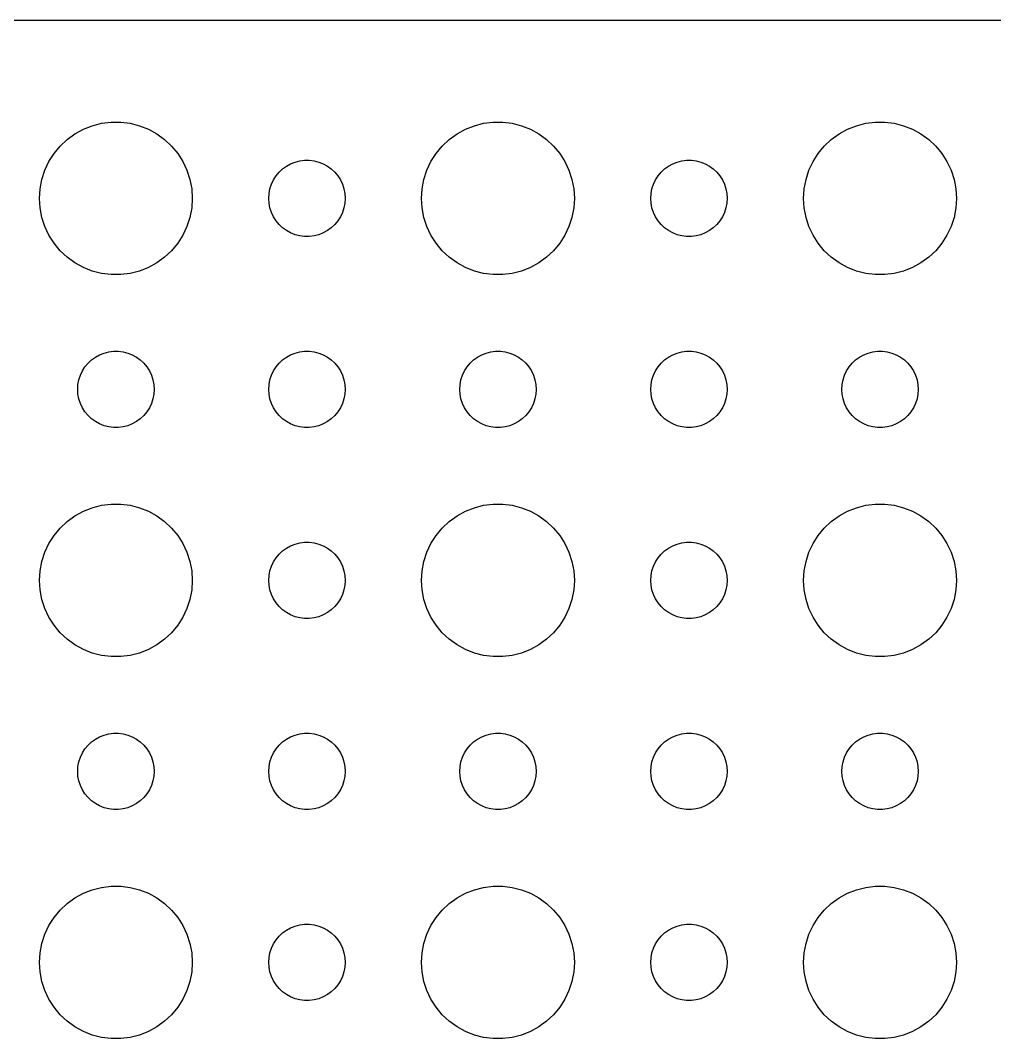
# Model space of a CAD drawing. Header units: metres. Extents: x -150 to 150, y -149 to 149.
# Drawn here: x 33.75 to 72, y 109.51 to 149.49 of the extents above; entities that cross this region are included whole.
import ezdxf

# ---------------------------------------------------------------- set-up
doc = ezdxf.new("R2010")
doc.units = ezdxf.units.M

msp = doc.modelspace()

# ---------------------------------------------------------------- linework, layer by layer
for p, q in [((144.814, 149.49), (-144.814, 149.49)), ((35.8925, 145.033), (36.2227, 145.214)), ((36.2227, 145.214), (36.5729, 145.353)), ((36.5729, 145.353), (36.9379, 145.447)), ((36.9379, 145.447), (37.3116, 145.494)), ((37.3116, 145.494), (37.6884, 145.494)), ((37.6884, 145.494), (38.0621, 145.447)), ((38.0621, 145.447), (38.427, 145.353)), ((38.427, 145.353), (38.7773, 145.214)), ((38.7773, 145.214), (39.1075, 145.033)), ((50.8925, 145.033), (51.2227, 145.214)), ((51.2227, 145.214), (51.5729, 145.353)), ((51.5729, 145.353), (51.9379, 145.447)), ((51.9379, 145.447), (52.3116, 145.494)), ((52.3116, 145.494), (52.6884, 145.494)), ((52.6884, 145.494), (53.0621, 145.447)), ((53.0621, 145.447), (53.427, 145.353)), ((53.427, 145.353), (53.7773, 145.214)), ((53.7773, 145.214), (54.1075, 145.033)), ((65.8925, 145.033), (66.2227, 145.214)), ((66.2227, 145.214), (66.573, 145.353)), ((66.573, 145.353), (66.9379, 145.447)), ((66.9379, 145.447), (67.3116, 145.494)), ((67.3116, 145.494), (67.6884, 145.494)), ((67.6884, 145.494), (68.0621, 145.447)), ((68.0621, 145.447), (68.427, 145.353)), ((68.427, 145.353), (68.7773, 145.214)), ((68.7773, 145.214), (69.1075, 145.033)), ((35.3131, 144.554), (35.5877, 144.812)), ((35.5877, 144.812), (35.8925, 145.033)), ((39.1075, 145.033), (39.4123, 144.812)), ((39.4123, 144.812), (39.6869, 144.554)), ((50.3131, 144.554), (50.5877, 144.812)), ((50.5877, 144.812), (50.8925, 145.033)), ((54.1075, 145.033), (54.4123, 144.812)), ((54.4123, 144.812), (54.6869, 144.554)), ((65.3131, 144.554), (65.5877, 144.812)), ((65.5877, 144.812), (65.8925, 145.033)), ((69.1075, 145.033), (69.4123, 144.812)), ((69.4123, 144.812), (69.6869, 144.554)), ((35.0729, 144.263), (35.3131, 144.554)), ((39.6869, 144.554), (39.927, 144.263)), ((50.0729, 144.263), (50.3131, 144.554)), ((54.6869, 144.554), (54.927, 144.263)), ((65.073, 144.263), (65.3131, 144.554)), ((69.6869, 144.554), (69.927, 144.263)), ((34.7107, 143.604), (34.8711, 143.945)), ((34.8711, 143.945), (35.0729, 144.263)), ((39.927, 144.263), (40.1289, 143.945)), ((40.1289, 143.945), (40.2893, 143.604)), ((44.5365, 143.927), (44.7189, 143.973)), ((44.7189, 143.973), (44.9058, 143.997)), ((44.9058, 143.997), (45.0942, 143.997)), ((45.0942, 143.997), (45.2811, 143.973)), ((45.2811, 143.973), (45.4635, 143.927)), ((49.7107, 143.604), (49.8711, 143.945)), ((49.8711, 143.945), (50.0729, 144.263)), ((54.927, 144.263), (55.1289, 143.945)), ((55.1289, 143.945), (55.2893, 143.604)), ((59.5365, 143.927), (59.7189, 143.973)), ((59.7189, 143.973), (59.9058, 143.997)), ((59.9058, 143.997), (60.0942, 143.997)), ((60.0942, 143.997), (60.2811, 143.973)), ((60.2811, 143.973), (60.4635, 143.927)), ((64.7107, 143.604), (64.8711, 143.945)), ((64.8711, 143.945), (65.073, 144.263)), ((69.927, 144.263), (70.1289, 143.945)), ((70.1289, 143.945), (70.2893, 143.604)), ((34.5942, 143.246), (34.7107, 143.604)), ((40.2893, 143.604), (40.4057, 143.246)), ((43.9065, 143.527), (44.0439, 143.656)), ((44.0439, 143.656), (44.1963, 143.766)), ((44.1963, 143.766), (44.3613, 143.857)), ((44.3613, 143.857), (44.5365, 143.927)), ((45.4635, 143.927), (45.6387, 143.857)), ((45.6387, 143.857), (45.8037, 143.766)), ((45.8037, 143.766), (45.9561, 143.656)), ((45.9561, 143.656), (46.0934, 143.527)), ((49.5942, 143.246), (49.7107, 143.604)), ((55.2893, 143.604), (55.4057, 143.246)), ((58.9065, 143.527), (59.0439, 143.656)), ((59.0439, 143.656), (59.1963, 143.766)), ((59.1963, 143.766), (59.3613, 143.857)), ((59.3613, 143.857), (59.5365, 143.927)), ((60.4635, 143.927), (60.6387, 143.857)), ((60.6387, 143.857), (60.8037, 143.766)), ((60.8037, 143.766), (60.9561, 143.656)), ((60.9561, 143.656), (61.0934, 143.527)), ((64.5943, 143.246), (64.7107, 143.604)), ((70.2893, 143.604), (70.4057, 143.246)), ((34.5237, 142.876), (34.5942, 143.246)), ((40.4057, 143.246), (40.4763, 142.876)), ((43.6053, 143.052), (43.6855, 143.223)), ((43.6855, 143.223), (43.7865, 143.382)), ((43.7865, 143.382), (43.9065, 143.527)), ((46.0934, 143.527), (46.2135, 143.382)), ((46.2135, 143.382), (46.3145, 143.223)), ((46.3145, 143.223), (46.3947, 143.052)), ((49.5237, 142.876), (49.5942, 143.246)), ((55.4057, 143.246), (55.4763, 142.876)), ((58.6053, 143.052), (58.6855, 143.223)), ((58.6855, 143.223), (58.7865, 143.382)), ((58.7865, 143.382), (58.9065, 143.527)), ((61.0934, 143.527), (61.2135, 143.382)), ((61.2135, 143.382), (61.3145, 143.223)), ((61.3145, 143.223), (61.3947, 143.052)), ((64.5237, 142.876), (64.5943, 143.246)), ((70.4057, 143.246), (70.4763, 142.876)), ((34.5, 142.5), (34.5237, 142.876)), ((40.4763, 142.876), (40.5, 142.5)), ((43.5118, 142.688), (43.5471, 142.873)), ((43.5471, 142.873), (43.6053, 143.052)), ((46.3947, 143.052), (46.4529, 142.873)), ((46.4529, 142.873), (46.4882, 142.688)), ((49.5, 142.5), (49.5237, 142.876)), ((55.4763, 142.876), (55.5, 142.5)), ((58.5118, 142.688), (58.5471, 142.873)), ((58.5471, 142.873), (58.6053, 143.052)), ((61.3947, 143.052), (61.4529, 142.873)), ((61.4529, 142.873), (61.4882, 142.688)), ((64.5, 142.5), (64.5237, 142.876)), ((70.4763, 142.876), (70.5, 142.5)), ((34.5237, 142.124), (34.5, 142.5)), ((40.5, 142.5), (40.4763, 142.124)), ((43.5, 142.5), (43.5118, 142.688)), ((43.5118, 142.312), (43.5, 142.5)), ((46.4882, 142.688), (46.5, 142.5)), ((46.5, 142.5), (46.4882, 142.312)), ((49.5237, 142.124), (49.5, 142.5)), ((55.5, 142.5), (55.4763, 142.124)), ((58.5, 142.5), (58.5118, 142.688)), ((58.5118, 142.312), (58.5, 142.5)), ((61.4882, 142.688), (61.5, 142.5)), ((61.5, 142.5), (61.4882, 142.312)), ((64.5237, 142.124), (64.5, 142.5)), ((70.5, 142.5), (70.4763, 142.124)), ((34.5942, 141.754), (34.5237, 142.124)), ((40.4763, 142.124), (40.4057, 141.754)), ((43.5471, 142.127), (43.5118, 142.312)), ((43.6053, 141.948), (43.5471, 142.127)), ((43.6855, 141.777), (43.6053, 141.948)), ((46.3947, 141.948), (46.3145, 141.777)), ((46.4529, 142.127), (46.3947, 141.948)), ((46.4882, 142.312), (46.4529, 142.127)), ((49.5942, 141.754), (49.5237, 142.124)), ((55.4763, 142.124), (55.4057, 141.754)), ((58.5471, 142.127), (58.5118, 142.312)), ((58.6053, 141.948), (58.5471, 142.127)), ((58.6855, 141.777), (58.6053, 141.948)), ((61.3947, 141.948), (61.3145, 141.777)), ((61.4529, 142.127), (61.3947, 141.948)), ((61.4882, 142.312), (61.4529, 142.127)), ((64.5943, 141.754), (64.5237, 142.124)), ((70.4763, 142.124), (70.4057, 141.754)), ((34.7107, 141.396), (34.5942, 141.754)), ((40.4057, 141.754), (40.2893, 141.396)), ((43.7865, 141.618), (43.6855, 141.777)), ((43.9065, 141.473), (43.7865, 141.618)), ((46.2135, 141.618), (46.0934, 141.473)), ((46.3145, 141.777), (46.2135, 141.618)), ((49.7107, 141.396), (49.5942, 141.754)), ((55.4057, 141.754), (55.2893, 141.396)), ((58.7865, 141.618), (58.6855, 141.777)), ((58.9065, 141.473), (58.7865, 141.618)), ((61.2135, 141.618), (61.0934, 141.473)), ((61.3145, 141.777), (61.2135, 141.618)), ((64.7107, 141.396), (64.5943, 141.754)), ((70.4057, 141.754), (70.2893, 141.396)), ((34.8711, 141.055), (34.7107, 141.396)), ((40.2893, 141.396), (40.1289, 141.055)), ((44.0439, 141.344), (43.9065, 141.473)), ((44.1963, 141.234), (44.0439, 141.344)), ((44.3613, 141.143), (44.1963, 141.234)), ((45.8037, 141.234), (45.6387, 141.143)), ((45.9561, 141.344), (45.8037, 141.234)), ((46.0934, 141.473), (45.9561, 141.344)), ((49.8711, 141.055), (49.7107, 141.396)), ((55.2893, 141.396), (55.1289, 141.055)), ((59.0439, 141.344), (58.9065, 141.473)), ((59.1963, 141.234), (59.0439, 141.344)), ((59.3613, 141.143), (59.1963, 141.234)), ((60.8037, 141.234), (60.6387, 141.143)), ((60.9561, 141.344), (60.8037, 141.234)), ((61.0934, 141.473), (60.9561, 141.344)), ((64.8711, 141.055), (64.7107, 141.396)), ((70.2893, 141.396), (70.1289, 141.055)), ((35.0729, 140.737), (34.8711, 141.055)), ((40.1289, 141.055), (39.927, 140.737)), ((44.5365, 141.073), (44.3613, 141.143)), ((44.7189, 141.027), (44.5365, 141.073)), ((44.9058, 141.003), (44.7189, 141.027)), ((45.0942, 141.003), (44.9058, 141.003)), ((45.2811, 141.027), (45.0942, 141.003)), ((45.4635, 141.073), (45.2811, 141.027)), ((45.6387, 141.143), (45.4635, 141.073)), ((50.0729, 140.737), (49.8711, 141.055)), ((55.1289, 141.055), (54.927, 140.737)), ((59.5365, 141.073), (59.3613, 141.143)), ((59.7189, 141.027), (59.5365, 141.073)), ((59.9058, 141.003), (59.7189, 141.027)), ((60.0942, 141.003), (59.9058, 141.003)), ((60.2811, 141.027), (60.0942, 141.003)), ((60.4635, 141.073), (60.2811, 141.027)), ((60.6387, 141.143), (60.4635, 141.073)), ((65.073, 140.737), (64.8711, 141.055)), ((70.1289, 141.055), (69.927, 140.737)), ((35.3131, 140.446), (35.0729, 140.737)), ((35.5877, 140.188), (35.3131, 140.446)), ((39.6869, 140.446), (39.4123, 140.188)), ((39.927, 140.737), (39.6869, 140.446)), ((50.3131, 140.446), (50.0729, 140.737)), ((50.5877, 140.188), (50.3131, 140.446)), ((54.6869, 140.446), (54.4123, 140.188)), ((54.927, 140.737), (54.6869, 140.446)), ((65.3131, 140.446), (65.073, 140.737)), ((65.5877, 140.188), (65.3131, 140.446)), ((69.6869, 140.446), (69.4123, 140.188)), ((69.927, 140.737), (69.6869, 140.446)), ((35.8925, 139.967), (35.5877, 140.188)), ((36.2227, 139.786), (35.8925, 139.967)), ((39.1075, 139.967), (38.7773, 139.786)), ((39.4123, 140.188), (39.1075, 139.967)), ((50.8925, 139.967), (50.5877, 140.188)), ((51.2227, 139.786), (50.8925, 139.967)), ((54.1075, 139.967), (53.7773, 139.786)), ((54.4123, 140.188), (54.1075, 139.967)), ((65.8925, 139.967), (65.5877, 140.188)), ((66.2227, 139.786), (65.8925, 139.967)), ((69.1075, 139.967), (68.7773, 139.786)), ((69.4123, 140.188), (69.1075, 139.967)), ((36.5729, 139.647), (36.2227, 139.786)), ((36.9379, 139.553), (36.5729, 139.647)), ((37.3116, 139.506), (36.9379, 139.553)), ((38.0621, 139.553), (37.6884, 139.506)), ((38.427, 139.647), (38.0621, 139.553)), ((38.7773, 139.786), (38.427, 139.647)), ((51.5729, 139.647), (51.2227, 139.786)), ((51.9379, 139.553), (51.5729, 139.647)), ((52.3116, 139.506), (51.9379, 139.553)), ((53.0621, 139.553), (52.6884, 139.506)), ((53.427, 139.647), (53.0621, 139.553)), ((53.7773, 139.786), (53.427, 139.647)), ((66.573, 139.647), (66.2227, 139.786)), ((66.9379, 139.553), (66.573, 139.647)), ((67.3116, 139.506), (66.9379, 139.553)), ((68.0621, 139.553), (67.6884, 139.506)), ((68.427, 139.647), (68.0621, 139.553)), ((68.7773, 139.786), (68.427, 139.647)), ((37.6884, 139.506), (37.3116, 139.506)), ((52.6884, 139.506), (52.3116, 139.506)), ((67.6884, 139.506), (67.3116, 139.506)), ((36.6963, 136.266), (36.8613, 136.357)), ((36.8613, 136.357), (37.0365, 136.427)), ((37.0365, 136.427), (37.2189, 136.473)), ((37.2189, 136.473), (37.4058, 136.497)), ((37.4058, 136.497), (37.5942, 136.497)), ((37.5942, 136.497), (37.7811, 136.473)), ((37.7811, 136.473), (37.9635, 136.427)), ((37.9635, 136.427), (38.1387, 136.357)), ((38.1387, 136.357), (38.3037, 136.266)), ((44.1963, 136.266), (44.3613, 136.357)), ((44.3613, 136.357), (44.5365, 136.427)), ((44.5365, 136.427), (44.7189, 136.473)), ((44.7189, 136.473), (44.9058, 136.497)), ((44.9058, 136.497), (45.0942, 136.497)), ((45.0942, 136.497), (45.2811, 136.473)), ((45.2811, 136.473), (45.4635, 136.427)), ((45.4635, 136.427), (45.6387, 136.357)), ((45.6387, 136.357), (45.8037, 136.266)), ((51.6963, 136.266), (51.8613, 136.357)), ((51.8613, 136.357), (52.0365, 136.427)), ((52.0365, 136.427), (52.2189, 136.473)), ((52.2189, 136.473), (52.4058, 136.497)), ((52.4058, 136.497), (52.5942, 136.497)), ((52.5942, 136.497), (52.7811, 136.473)), ((52.7811, 136.473), (52.9635, 136.427)), ((52.9635, 136.427), (53.1387, 136.357)), ((53.1387, 136.357), (53.3037, 136.266)), ((59.1963, 136.266), (59.3613, 136.357)), ((59.3613, 136.357), (59.5365, 136.427)), ((59.5365, 136.427), (59.7189, 136.473)), ((59.7189, 136.473), (59.9058, 136.497)), ((59.9058, 136.497), (60.0942, 136.497)), ((60.0942, 136.497), (60.2811, 136.473)), ((60.2811, 136.473), (60.4635, 136.427)), ((60.4635, 136.427), (60.6387, 136.357)), ((60.6387, 136.357), (60.8037, 136.266)), ((66.6963, 136.266), (66.8613, 136.357)), ((66.8613, 136.357), (67.0365, 136.427)), ((67.0365, 136.427), (67.2189, 136.473)), ((67.2189, 136.473), (67.4058, 136.497)), ((67.4058, 136.497), (67.5942, 136.497)), ((67.5942, 136.497), (67.7811, 136.473)), ((67.7811, 136.473), (67.9635, 136.427)), ((67.9635, 136.427), (68.1387, 136.357)), ((68.1387, 136.357), (68.3037, 136.266)), ((36.2865, 135.882), (36.4065, 136.027)), ((36.4065, 136.027), (36.5439, 136.156)), ((36.5439, 136.156), (36.6963, 136.266)), ((38.3037, 136.266), (38.4561, 136.156)), ((38.4561, 136.156), (38.5934, 136.027)), ((38.5934, 136.027), (38.7135, 135.882)), ((43.7865, 135.882), (43.9065, 136.027)), ((43.9065, 136.027), (44.0439, 136.156)), ((44.0439, 136.156), (44.1963, 136.266)), ((45.8037, 136.266), (45.9561, 136.156)), ((45.9561, 136.156), (46.0934, 136.027)), ((46.0934, 136.027), (46.2135, 135.882)), ((51.2865, 135.882), (51.4065, 136.027)), ((51.4065, 136.027), (51.5439, 136.156)), ((51.5439, 136.156), (51.6963, 136.266)), ((53.3037, 136.266), (53.4561, 136.156)), ((53.4561, 136.156), (53.5934, 136.027)), ((53.5934, 136.027), (53.7135, 135.882)), ((58.7865, 135.882), (58.9065, 136.027)), ((58.9065, 136.027), (59.0439, 136.156)), ((59.0439, 136.156), (59.1963, 136.266)), ((60.8037, 136.266), (60.9561, 136.156)), ((60.9561, 136.156), (61.0934, 136.027)), ((61.0934, 136.027), (61.2135, 135.882)), ((66.2865, 135.882), (66.4065, 136.027)), ((66.4065, 136.027), (66.5439, 136.156)), ((66.5439, 136.156), (66.6963, 136.266)), ((68.3037, 136.266), (68.4561, 136.156)), ((68.4561, 136.156), (68.5934, 136.027)), ((68.5934, 136.027), (68.7135, 135.882)), ((36.0471, 135.373), (36.1053, 135.552)), ((36.1053, 135.552), (36.1855, 135.723)), ((36.1855, 135.723), (36.2865, 135.882)), ((38.7135, 135.882), (38.8145, 135.723)), ((38.8145, 135.723), (38.8947, 135.552)), ((38.8947, 135.552), (38.9529, 135.373)), ((43.5471, 135.373), (43.6053, 135.552)), ((43.6053, 135.552), (43.6855, 135.723)), ((43.6855, 135.723), (43.7865, 135.882)), ((46.2135, 135.882), (46.3145, 135.723)), ((46.3145, 135.723), (46.3947, 135.552)), ((46.3947, 135.552), (46.4529, 135.373)), ((51.0471, 135.373), (51.1053, 135.552)), ((51.1053, 135.552), (51.1855, 135.723)), ((51.1855, 135.723), (51.2865, 135.882)), ((53.7135, 135.882), (53.8145, 135.723)), ((53.8145, 135.723), (53.8947, 135.552)), ((53.8947, 135.552), (53.9529, 135.373)), ((58.5471, 135.373), (58.6053, 135.552)), ((58.6053, 135.552), (58.6855, 135.723)), ((58.6855, 135.723), (58.7865, 135.882)), ((61.2135, 135.882), (61.3145, 135.723)), ((61.3145, 135.723), (61.3947, 135.552)), ((61.3947, 135.552), (61.4529, 135.373)), ((66.0471, 135.373), (66.1053, 135.552)), ((66.1053, 135.552), (66.1855, 135.723)), ((66.1855, 135.723), (66.2865, 135.882)), ((68.7135, 135.882), (68.8145, 135.723)), ((68.8145, 135.723), (68.8947, 135.552)), ((68.8947, 135.552), (68.9529, 135.373)), ((36, 135), (36.0118, 135.188)), ((36.0118, 135.188), (36.0471, 135.373)), ((38.9529, 135.373), (38.9882, 135.188)), ((38.9882, 135.188), (39, 135)), ((43.5, 135), (43.5118, 135.188)), ((43.5118, 135.188), (43.5471, 135.373)), ((46.4529, 135.373), (46.4882, 135.188)), ((46.4882, 135.188), (46.5, 135)), ((51, 135), (51.0118, 135.188)), ((51.0118, 135.188), (51.0471, 135.373)), ((53.9529, 135.373), (53.9882, 135.188)), ((53.9882, 135.188), (54, 135)), ((58.5, 135), (58.5118, 135.188)), ((58.5118, 135.188), (58.5471, 135.373)), ((61.4529, 135.373), (61.4882, 135.188)), ((61.4882, 135.188), (61.5, 135)), ((66, 135), (66.0118, 135.188)), ((66.0118, 135.188), (66.0471, 135.373)), ((68.9529, 135.373), (68.9882, 135.188)), ((68.9882, 135.188), (69, 135)), ((36.0118, 134.812), (36, 135)), ((36.0471, 134.627), (36.0118, 134.812)), ((38.9882, 134.812), (38.9529, 134.627)), ((39, 135), (38.9882, 134.812)), ((43.5118, 134.812), (43.5, 135)), ((43.5471, 134.627), (43.5118, 134.812)), ((46.4882, 134.812), (46.4529, 134.627)), ((46.5, 135), (46.4882, 134.812)), ((51.0118, 134.812), (51, 135)), ((51.0471, 134.627), (51.0118, 134.812)), ((53.9882, 134.812), (53.9529, 134.627)), ((54, 135), (53.9882, 134.812)), ((58.5118, 134.812), (58.5, 135)), ((58.5471, 134.627), (58.5118, 134.812)), ((61.4882, 134.812), (61.4529, 134.627)), ((61.5, 135), (61.4882, 134.812)), ((66.0118, 134.812), (66, 135)), ((66.0471, 134.627), (66.0118, 134.812)), ((68.9882, 134.812), (68.9529, 134.627)), ((69, 135), (68.9882, 134.812)), ((36.1053, 134.448), (36.0471, 134.627)), ((36.1855, 134.277), (36.1053, 134.448)), ((38.8947, 134.448), (38.8145, 134.277)), ((38.9529, 134.627), (38.8947, 134.448)), ((43.6053, 134.448), (43.5471, 134.627)), ((43.6855, 134.277), (43.6053, 134.448)), ((46.3947, 134.448), (46.3145, 134.277)), ((46.4529, 134.627), (46.3947, 134.448)), ((51.1053, 134.448), (51.0471, 134.627)), ((51.1855, 134.277), (51.1053, 134.448)), ((53.8947, 134.448), (53.8145, 134.277)), ((53.9529, 134.627), (53.8947, 134.448)), ((58.6053, 134.448), (58.5471, 134.627)), ((58.6855, 134.277), (58.6053, 134.448)), ((61.3947, 134.448), (61.3145, 134.277)), ((61.4529, 134.627), (61.3947, 134.448)), ((66.1053, 134.448), (66.0471, 134.627)), ((66.1855, 134.277), (66.1053, 134.448)), ((68.8947, 134.448), (68.8145, 134.277)), ((68.9529, 134.627), (68.8947, 134.448)), ((36.2865, 134.118), (36.1855, 134.277)), ((36.4065, 133.973), (36.2865, 134.118)), ((36.5439, 133.844), (36.4065, 133.973)), ((38.5934, 133.973), (38.4561, 133.844)), ((38.7135, 134.118), (38.5934, 133.973)), ((38.8145, 134.277), (38.7135, 134.118)), ((43.7865, 134.118), (43.6855, 134.277)), ((43.9065, 133.973), (43.7865, 134.118)), ((44.0439, 133.844), (43.9065, 133.973)), ((46.0934, 133.973), (45.9561, 133.844)), ((46.2135, 134.118), (46.0934, 133.973)), ((46.3145, 134.277), (46.2135, 134.118)), ((51.2865, 134.118), (51.1855, 134.277)), ((51.4065, 133.973), (51.2865, 134.118)), ((51.5439, 133.844), (51.4065, 133.973)), ((53.5934, 133.973), (53.4561, 133.844)), ((53.7135, 134.118), (53.5934, 133.973)), ((53.8145, 134.277), (53.7135, 134.118)), ((58.7865, 134.118), (58.6855, 134.277)), ((58.9065, 133.973), (58.7865, 134.118)), ((59.0439, 133.844), (58.9065, 133.973)), ((61.0934, 133.973), (60.9561, 133.844)), ((61.2135, 134.118), (61.0934, 133.973)), ((61.3145, 134.277), (61.2135, 134.118)), ((66.2865, 134.118), (66.1855, 134.277)), ((66.4065, 133.973), (66.2865, 134.118)), ((66.5439, 133.844), (66.4065, 133.973)), ((68.5934, 133.973), (68.4561, 133.844)), ((68.7135, 134.118), (68.5934, 133.973)), ((68.8145, 134.277), (68.7135, 134.118)), ((36.6963, 133.734), (36.5439, 133.844)), ((36.8613, 133.643), (36.6963, 133.734)), ((37.0365, 133.573), (36.8613, 133.643)), ((37.2189, 133.527), (37.0365, 133.573)), ((37.9635, 133.573), (37.7811, 133.527)), ((38.1387, 133.643), (37.9635, 133.573)), ((38.3037, 133.734), (38.1387, 133.643)), ((38.4561, 133.844), (38.3037, 133.734)), ((44.1963, 133.734), (44.0439, 133.844)), ((44.3613, 133.643), (44.1963, 133.734)), ((44.5365, 133.573), (44.3613, 133.643)), ((44.7189, 133.527), (44.5365, 133.573)), ((45.4635, 133.573), (45.2811, 133.527)), ((45.6387, 133.643), (45.4635, 133.573)), ((45.8037, 133.734), (45.6387, 133.643)), ((45.9561, 133.844), (45.8037, 133.734)), ((51.6963, 133.734), (51.5439, 133.844)), ((51.8613, 133.643), (51.6963, 133.734)), ((52.0365, 133.573), (51.8613, 133.643)), ((52.2189, 133.527), (52.0365, 133.573)), ((52.9635, 133.573), (52.7811, 133.527)), ((53.1387, 133.643), (52.9635, 133.573)), ((53.3037, 133.734), (53.1387, 133.643)), ((53.4561, 133.844), (53.3037, 133.734)), ((59.1963, 133.734), (59.0439, 133.844)), ((59.3613, 133.643), (59.1963, 133.734)), ((59.5365, 133.573), (59.3613, 133.643)), ((59.7189, 133.527), (59.5365, 133.573)), ((60.4635, 133.573), (60.2811, 133.527)), ((60.6387, 133.643), (60.4635, 133.573)), ((60.8037, 133.734), (60.6387, 133.643)), ((60.9561, 133.844), (60.8037, 133.734)), ((66.6963, 133.734), (66.5439, 133.844)), ((66.8613, 133.643), (66.6963, 133.734)), ((67.0365, 133.573), (66.8613, 133.643)), ((67.2189, 133.527), (67.0365, 133.573)), ((67.9635, 133.573), (67.7811, 133.527)), ((68.1387, 133.643), (67.9635, 133.573)), ((68.3037, 133.734), (68.1387, 133.643)), ((68.4561, 133.844), (68.3037, 133.734)), ((37.4058, 133.503), (37.2189, 133.527)), ((37.5942, 133.503), (37.4058, 133.503)), ((37.7811, 133.527), (37.5942, 133.503)), ((44.9058, 133.503), (44.7189, 133.527)), ((45.0942, 133.503), (44.9058, 133.503)), ((45.2811, 133.527), (45.0942, 133.503)), ((52.4058, 133.503), (52.2189, 133.527)), ((52.5942, 133.503), (52.4058, 133.503)), ((52.7811, 133.527), (52.5942, 133.503)), ((59.9058, 133.503), (59.7189, 133.527)), ((60.0942, 133.503), (59.9058, 133.503)), ((60.2811, 133.527), (60.0942, 133.503)), ((67.4058, 133.503), (67.2189, 133.527)), ((67.5942, 133.503), (67.4058, 133.503)), ((67.7811, 133.527), (67.5942, 133.503)), ((36.2227, 130.214), (36.5729, 130.353)), ((36.5729, 130.353), (36.9379, 130.447)), ((36.9379, 130.447), (37.3116, 130.494)), ((37.3116, 130.494), (37.6884, 130.494)), ((37.6884, 130.494), (38.0621, 130.447)), ((38.0621, 130.447), (38.427, 130.353)), ((38.427, 130.353), (38.7773, 130.214)), ((51.2227, 130.214), (51.5729, 130.353)), ((51.5729, 130.353), (51.9379, 130.447)), ((51.9379, 130.447), (52.3116, 130.494)), ((52.3116, 130.494), (52.6884, 130.494)), ((52.6884, 130.494), (53.0621, 130.447)), ((53.0621, 130.447), (53.427, 130.353)), ((53.427, 130.353), (53.7773, 130.214)), ((66.2227, 130.214), (66.573, 130.353)), ((66.573, 130.353), (66.9379, 130.447)), ((66.9379, 130.447), (67.3116, 130.494)), ((67.3116, 130.494), (67.6884, 130.494)), ((67.6884, 130.494), (68.0621, 130.447)), ((68.0621, 130.447), (68.427, 130.353)), ((68.427, 130.353), (68.7773, 130.214)), ((35.5877, 129.812), (35.8925, 130.033)), ((35.8925, 130.033), (36.2227, 130.214)), ((38.7773, 130.214), (39.1075, 130.033)), ((39.1075, 130.033), (39.4123, 129.812)), ((50.5877, 129.812), (50.8925, 130.033)), ((50.8925, 130.033), (51.2227, 130.214)), ((53.7773, 130.214), (54.1075, 130.033)), ((54.1075, 130.033), (54.4123, 129.812)), ((65.5877, 129.812), (65.8925, 130.033)), ((65.8925, 130.033), (66.2227, 130.214)), ((68.7773, 130.214), (69.1075, 130.033)), ((69.1075, 130.033), (69.4123, 129.812)), ((35.0729, 129.263), (35.3131, 129.554)), ((35.3131, 129.554), (35.5877, 129.812)), ((39.4123, 129.812), (39.6869, 129.554)), ((39.6869, 129.554), (39.927, 129.263)), ((50.0729, 129.263), (50.3131, 129.554)), ((50.3131, 129.554), (50.5877, 129.812)), ((54.4123, 129.812), (54.6869, 129.554)), ((54.6869, 129.554), (54.927, 129.263)), ((65.073, 129.263), (65.3131, 129.554)), ((65.3131, 129.554), (65.5877, 129.812)), ((69.4123, 129.812), (69.6869, 129.554)), ((69.6869, 129.554), (69.927, 129.263)), ((34.8711, 128.945), (35.0729, 129.263)), ((39.927, 129.263), (40.1289, 128.945)), ((49.8711, 128.945), (50.0729, 129.263)), ((54.927, 129.263), (55.1289, 128.945)), ((64.8711, 128.945), (65.073, 129.263)), ((69.927, 129.263), (70.1289, 128.945)), ((34.7107, 128.604), (34.8711, 128.945)), ((40.1289, 128.945), (40.2893, 128.604)), ((44.0439, 128.656), (44.1963, 128.766)), ((44.1963, 128.766), (44.3613, 128.857)), ((44.3613, 128.857), (44.5365, 128.927)), ((44.5365, 128.927), (44.7189, 128.973)), ((44.7189, 128.973), (44.9058, 128.997)), ((44.9058, 128.997), (45.0942, 128.997)), ((45.0942, 128.997), (45.2811, 128.973)), ((45.2811, 128.973), (45.4635, 128.927)), ((45.4635, 128.927), (45.6387, 128.857)), ((45.6387, 128.857), (45.8037, 128.766)), ((45.8037, 128.766), (45.9561, 128.656)), ((49.7107, 128.604), (49.8711, 128.945)), ((55.1289, 128.945), (55.2893, 128.604)), ((59.0439, 128.656), (59.1963, 128.766)), ((59.1963, 128.766), (59.3613, 128.857)), ((59.3613, 128.857), (59.5365, 128.927)), ((59.5365, 128.927), (59.7189, 128.973)), ((59.7189, 128.973), (59.9058, 128.997)), ((59.9058, 128.997), (60.0942, 128.997)), ((60.0942, 128.997), (60.2811, 128.973)), ((60.2811, 128.973), (60.4635, 128.927)), ((60.4635, 128.927), (60.6387, 128.857)), ((60.6387, 128.857), (60.8037, 128.766)), ((60.8037, 128.766), (60.9561, 128.656)), ((64.7107, 128.604), (64.8711, 128.945)), ((70.1289, 128.945), (70.2893, 128.604)), ((34.5942, 128.246), (34.7107, 128.604)), ((40.2893, 128.604), (40.4057, 128.246)), ((43.6855, 128.223), (43.7865, 128.382)), ((43.7865, 128.382), (43.9065, 128.527)), ((43.9065, 128.527), (44.0439, 128.656)), ((45.9561, 128.656), (46.0934, 128.527)), ((46.0934, 128.527), (46.2135, 128.382)), ((46.2135, 128.382), (46.3145, 128.223)), ((49.5942, 128.246), (49.7107, 128.604)), ((55.2893, 128.604), (55.4057, 128.246)), ((58.6855, 128.223), (58.7865, 128.382)), ((58.7865, 128.382), (58.9065, 128.527)), ((58.9065, 128.527), (59.0439, 128.656)), ((60.9561, 128.656), (61.0934, 128.527)), ((61.0934, 128.527), (61.2135, 128.382)), ((61.2135, 128.382), (61.3145, 128.223)), ((64.5943, 128.246), (64.7107, 128.604)), ((70.2893, 128.604), (70.4057, 128.246)), ((34.5237, 127.876), (34.5942, 128.246)), ((40.4057, 128.246), (40.4763, 127.876)), ((43.5471, 127.873), (43.6053, 128.052)), ((43.6053, 128.052), (43.6855, 128.223)), ((46.3145, 128.223), (46.3947, 128.052)), ((46.3947, 128.052), (46.4529, 127.873)), ((49.5237, 127.876), (49.5942, 128.246)), ((55.4057, 128.246), (55.4763, 127.876)), ((58.5471, 127.873), (58.6053, 128.052)), ((58.6053, 128.052), (58.6855, 128.223)), ((61.3145, 128.223), (61.3947, 128.052)), ((61.3947, 128.052), (61.4529, 127.873)), ((64.5237, 127.876), (64.5943, 128.246)), ((70.4057, 128.246), (70.4763, 127.876)), ((34.5, 127.5), (34.5237, 127.876)), ((40.4763, 127.876), (40.5, 127.5)), ((43.5, 127.5), (43.5118, 127.688)), ((43.5118, 127.688), (43.5471, 127.873)), ((46.4529, 127.873), (46.4882, 127.688)), ((46.4882, 127.688), (46.5, 127.5)), ((49.5, 127.5), (49.5237, 127.876)), ((55.4763, 127.876), (55.5, 127.5)), ((58.5, 127.5), (58.5118, 127.688)), ((58.5118, 127.688), (58.5471, 127.873)), ((61.4529, 127.873), (61.4882, 127.688)), ((61.4882, 127.688), (61.5, 127.5)), ((64.5, 127.5), (64.5237, 127.876)), ((70.4763, 127.876), (70.5, 127.5)), ((34.5237, 127.124), (34.5, 127.5)), ((40.5, 127.5), (40.4763, 127.124)), ((43.5118, 127.312), (43.5, 127.5)), ((43.5471, 127.127), (43.5118, 127.312)), ((46.4882, 127.312), (46.4529, 127.127)), ((46.5, 127.5), (46.4882, 127.312)), ((49.5237, 127.124), (49.5, 127.5)), ((55.5, 127.5), (55.4763, 127.124)), ((58.5118, 127.312), (58.5, 127.5)), ((58.5471, 127.127), (58.5118, 127.312)), ((61.4882, 127.312), (61.4529, 127.127)), ((61.5, 127.5), (61.4882, 127.312)), ((64.5237, 127.124), (64.5, 127.5)), ((70.5, 127.5), (70.4763, 127.124)), ((34.5942, 126.754), (34.5237, 127.124)), ((34.7107, 126.396), (34.5942, 126.754)), ((40.4057, 126.754), (40.2893, 126.396)), ((40.4763, 127.124), (40.4057, 126.754)), ((43.6053, 126.948), (43.5471, 127.127)), ((43.6855, 126.777), (43.6053, 126.948)), ((43.7865, 126.618), (43.6855, 126.777)), ((46.3145, 126.777), (46.2135, 126.618)), ((46.3947, 126.948), (46.3145, 126.777)), ((46.4529, 127.127), (46.3947, 126.948)), ((49.5942, 126.754), (49.5237, 127.124)), ((49.7107, 126.396), (49.5942, 126.754)), ((55.4057, 126.754), (55.2893, 126.396)), ((55.4763, 127.124), (55.4057, 126.754)), ((58.6053, 126.948), (58.5471, 127.127)), ((58.6855, 126.777), (58.6053, 126.948)), ((58.7865, 126.618), (58.6855, 126.777)), ((61.3145, 126.777), (61.2135, 126.618)), ((61.3947, 126.948), (61.3145, 126.777)), ((61.4529, 127.127), (61.3947, 126.948)), ((64.5943, 126.754), (64.5237, 127.124)), ((64.7107, 126.396), (64.5943, 126.754)), ((70.4057, 126.754), (70.2893, 126.396)), ((70.4763, 127.124), (70.4057, 126.754)), ((34.8711, 126.055), (34.7107, 126.396)), ((40.2893, 126.396), (40.1289, 126.055)), ((43.9065, 126.473), (43.7865, 126.618)), ((44.0439, 126.344), (43.9065, 126.473)), ((46.0934, 126.473), (45.9561, 126.344)), ((46.2135, 126.618), (46.0934, 126.473)), ((49.8711, 126.055), (49.7107, 126.396)), ((55.2893, 126.396), (55.1289, 126.055)), ((58.9065, 126.473), (58.7865, 126.618)), ((59.0439, 126.344), (58.9065, 126.473)), ((61.0934, 126.473), (60.9561, 126.344)), ((61.2135, 126.618), (61.0934, 126.473)), ((64.8711, 126.055), (64.7107, 126.396)), ((70.2893, 126.396), (70.1289, 126.055)), ((35.0729, 125.737), (34.8711, 126.055)), ((40.1289, 126.055), (39.927, 125.737)), ((44.1963, 126.234), (44.0439, 126.344)), ((44.3613, 126.143), (44.1963, 126.234)), ((44.5365, 126.073), (44.3613, 126.143)), ((44.7189, 126.027), (44.5365, 126.073)), ((44.9058, 126.003), (44.7189, 126.027)), ((45.0942, 126.003), (44.9058, 126.003)), ((45.2811, 126.027), (45.0942, 126.003)), ((45.4635, 126.073), (45.2811, 126.027)), ((45.6387, 126.143), (45.4635, 126.073)), ((45.8037, 126.234), (45.6387, 126.143)), ((45.9561, 126.344), (45.8037, 126.234)), ((50.0729, 125.737), (49.8711, 126.055)), ((55.1289, 126.055), (54.927, 125.737)), ((59.1963, 126.234), (59.0439, 126.344)), ((59.3613, 126.143), (59.1963, 126.234)), ((59.5365, 126.073), (59.3613, 126.143)), ((59.7189, 126.027), (59.5365, 126.073)), ((59.9058, 126.003), (59.7189, 126.027)), ((60.0942, 126.003), (59.9058, 126.003)), ((60.2811, 126.027), (60.0942, 126.003)), ((60.4635, 126.073), (60.2811, 126.027)), ((60.6387, 126.143), (60.4635, 126.073)), ((60.8037, 126.234), (60.6387, 126.143)), ((60.9561, 126.344), (60.8037, 126.234)), ((65.073, 125.737), (64.8711, 126.055)), ((70.1289, 126.055), (69.927, 125.737)), ((35.3131, 125.446), (35.0729, 125.737)), ((39.927, 125.737), (39.6869, 125.446)), ((50.3131, 125.446), (50.0729, 125.737)), ((54.927, 125.737), (54.6869, 125.446)), ((65.3131, 125.446), (65.073, 125.737)), ((69.927, 125.737), (69.6869, 125.446)), ((35.5877, 125.188), (35.3131, 125.446)), ((35.8925, 124.967), (35.5877, 125.188)), ((39.4123, 125.188), (39.1075, 124.967)), ((39.6869, 125.446), (39.4123, 125.188)), ((50.5877, 125.188), (50.3131, 125.446)), ((50.8925, 124.967), (50.5877, 125.188)), ((54.4123, 125.188), (54.1075, 124.967)), ((54.6869, 125.446), (54.4123, 125.188)), ((65.5877, 125.188), (65.3131, 125.446)), ((65.8925, 124.967), (65.5877, 125.188)), ((69.4123, 125.188), (69.1075, 124.967)), ((69.6869, 125.446), (69.4123, 125.188)), ((36.2227, 124.786), (35.8925, 124.967)), ((36.5729, 124.647), (36.2227, 124.786)), ((38.7773, 124.786), (38.427, 124.647)), ((39.1075, 124.967), (38.7773, 124.786)), ((51.2227, 124.786), (50.8925, 124.967)), ((51.5729, 124.647), (51.2227, 124.786)), ((53.7773, 124.786), (53.427, 124.647)), ((54.1075, 124.967), (53.7773, 124.786)), ((66.2227, 124.786), (65.8925, 124.967)), ((66.573, 124.647), (66.2227, 124.786)), ((68.7773, 124.786), (68.427, 124.647)), ((69.1075, 124.967), (68.7773, 124.786)), ((36.9379, 124.553), (36.5729, 124.647)), ((37.3116, 124.506), (36.9379, 124.553)), ((37.6884, 124.506), (37.3116, 124.506)), ((38.0621, 124.553), (37.6884, 124.506)), ((38.427, 124.647), (38.0621, 124.553)), ((51.9379, 124.553), (51.5729, 124.647)), ((52.3116, 124.506), (51.9379, 124.553)), ((52.6884, 124.506), (52.3116, 124.506)), ((53.0621, 124.553), (52.6884, 124.506)), ((53.427, 124.647), (53.0621, 124.553)), ((66.9379, 124.553), (66.573, 124.647)), ((67.3116, 124.506), (66.9379, 124.553)), ((67.6884, 124.506), (67.3116, 124.506)), ((68.0621, 124.553), (67.6884, 124.506)), ((68.427, 124.647), (68.0621, 124.553)), ((36.4065, 121.027), (36.5439, 121.156)), ((36.5439, 121.156), (36.6963, 121.266)), ((36.6963, 121.266), (36.8613, 121.357)), ((36.8613, 121.357), (37.0365, 121.427)), ((37.0365, 121.427), (37.2189, 121.473)), ((37.2189, 121.473), (37.4058, 121.497)), ((37.4058, 121.497), (37.5942, 121.497)), ((37.5942, 121.497), (37.7811, 121.473)), ((37.7811, 121.473), (37.9635, 121.427)), ((37.9635, 121.427), (38.1387, 121.357)), ((38.1387, 121.357), (38.3037, 121.266)), ((38.3037, 121.266), (38.4561, 121.156)), ((38.4561, 121.156), (38.5934, 121.027)), ((43.9065, 121.027), (44.0439, 121.156)), ((44.0439, 121.156), (44.1963, 121.266)), ((44.1963, 121.266), (44.3613, 121.357)), ((44.3613, 121.357), (44.5365, 121.427)), ((44.5365, 121.427), (44.7189, 121.473)), ((44.7189, 121.473), (44.9058, 121.497)), ((44.9058, 121.497), (45.0942, 121.497)), ((45.0942, 121.497), (45.2811, 121.473)), ((45.2811, 121.473), (45.4635, 121.427)), ((45.4635, 121.427), (45.6387, 121.357)), ((45.6387, 121.357), (45.8037, 121.266)), ((45.8037, 121.266), (45.9561, 121.156)), ((45.9561, 121.156), (46.0934, 121.027)), ((51.4065, 121.027), (51.5439, 121.156)), ((51.5439, 121.156), (51.6963, 121.266)), ((51.6963, 121.266), (51.8613, 121.357)), ((51.8613, 121.357), (52.0365, 121.427)), ((52.0365, 121.427), (52.2189, 121.473)), ((52.2189, 121.473), (52.4058, 121.497)), ((52.4058, 121.497), (52.5942, 121.497)), ((52.5942, 121.497), (52.7811, 121.473)), ((52.7811, 121.473), (52.9635, 121.427)), ((52.9635, 121.427), (53.1387, 121.357)), ((53.1387, 121.357), (53.3037, 121.266)), ((53.3037, 121.266), (53.4561, 121.156)), ((53.4561, 121.156), (53.5934, 121.027)), ((58.9065, 121.027), (59.0439, 121.156)), ((59.0439, 121.156), (59.1963, 121.266)), ((59.1963, 121.266), (59.3613, 121.357)), ((59.3613, 121.357), (59.5365, 121.427)), ((59.5365, 121.427), (59.7189, 121.473)), ((59.7189, 121.473), (59.9058, 121.497)), ((59.9058, 121.497), (60.0942, 121.497)), ((60.0942, 121.497), (60.2811, 121.473)), ((60.2811, 121.473), (60.4635, 121.427)), ((60.4635, 121.427), (60.6387, 121.357)), ((60.6387, 121.357), (60.8037, 121.266)), ((60.8037, 121.266), (60.9561, 121.156)), ((60.9561, 121.156), (61.0934, 121.027)), ((66.4065, 121.027), (66.5439, 121.156)), ((66.5439, 121.156), (66.6963, 121.266)), ((66.6963, 121.266), (66.8613, 121.357)), ((66.8613, 121.357), (67.0365, 121.427)), ((67.0365, 121.427), (67.2189, 121.473)), ((67.2189, 121.473), (67.4058, 121.497)), ((67.4058, 121.497), (67.5942, 121.497)), ((67.5942, 121.497), (67.7811, 121.473)), ((67.7811, 121.473), (67.9635, 121.427)), ((67.9635, 121.427), (68.1387, 121.357)), ((68.1387, 121.357), (68.3037, 121.266)), ((68.3037, 121.266), (68.4561, 121.156)), ((68.4561, 121.156), (68.5934, 121.027)), ((36.1855, 120.723), (36.2865, 120.882)), ((36.2865, 120.882), (36.4065, 121.027)), ((38.5934, 121.027), (38.7135, 120.882)), ((38.7135, 120.882), (38.8145, 120.723)), ((43.6855, 120.723), (43.7865, 120.882)), ((43.7865, 120.882), (43.9065, 121.027)), ((46.0934, 121.027), (46.2135, 120.882)), ((46.2135, 120.882), (46.3145, 120.723)), ((51.1855, 120.723), (51.2865, 120.882)), ((51.2865, 120.882), (51.4065, 121.027)), ((53.5934, 121.027), (53.7135, 120.882)), ((53.7135, 120.882), (53.8145, 120.723)), ((58.6855, 120.723), (58.7865, 120.882)), ((58.7865, 120.882), (58.9065, 121.027)), ((61.0934, 121.027), (61.2135, 120.882)), ((61.2135, 120.882), (61.3145, 120.723)), ((66.1855, 120.723), (66.2865, 120.882)), ((66.2865, 120.882), (66.4065, 121.027)), ((68.5934, 121.027), (68.7135, 120.882)), ((68.7135, 120.882), (68.8145, 120.723)), ((36.0118, 120.188), (36.0471, 120.373)), ((36.0471, 120.373), (36.1053, 120.552)), ((36.1053, 120.552), (36.1855, 120.723)), ((38.8145, 120.723), (38.8947, 120.552)), ((38.8947, 120.552), (38.9529, 120.373)), ((38.9529, 120.373), (38.9882, 120.188)), ((43.5118, 120.188), (43.5471, 120.373)), ((43.5471, 120.373), (43.6053, 120.552)), ((43.6053, 120.552), (43.6855, 120.723)), ((46.3145, 120.723), (46.3947, 120.552)), ((46.3947, 120.552), (46.4529, 120.373)), ((46.4529, 120.373), (46.4882, 120.188)), ((51.0118, 120.188), (51.0471, 120.373)), ((51.0471, 120.373), (51.1053, 120.552)), ((51.1053, 120.552), (51.1855, 120.723)), ((53.8145, 120.723), (53.8947, 120.552)), ((53.8947, 120.552), (53.9529, 120.373)), ((53.9529, 120.373), (53.9882, 120.188)), ((58.5118, 120.188), (58.5471, 120.373)), ((58.5471, 120.373), (58.6053, 120.552)), ((58.6053, 120.552), (58.6855, 120.723)), ((61.3145, 120.723), (61.3947, 120.552)), ((61.3947, 120.552), (61.4529, 120.373)), ((61.4529, 120.373), (61.4882, 120.188)), ((66.0118, 120.188), (66.0471, 120.373)), ((66.0471, 120.373), (66.1053, 120.552)), ((66.1053, 120.552), (66.1855, 120.723)), ((68.8145, 120.723), (68.8947, 120.552)), ((68.8947, 120.552), (68.9529, 120.373)), ((68.9529, 120.373), (68.9882, 120.188)), ((36, 120), (36.0118, 120.188)), ((36.0118, 119.812), (36, 120)), ((38.9882, 120.188), (39, 120)), ((39, 120), (38.9882, 119.812)), ((43.5, 120), (43.5118, 120.188)), ((43.5118, 119.812), (43.5, 120)), ((46.4882, 120.188), (46.5, 120)), ((46.5, 120), (46.4882, 119.812)), ((51, 120), (51.0118, 120.188)), ((51.0118, 119.812), (51, 120)), ((53.9882, 120.188), (54, 120)), ((54, 120), (53.9882, 119.812)), ((58.5, 120), (58.5118, 120.188)), ((58.5118, 119.812), (58.5, 120)), ((61.4882, 120.188), (61.5, 120)), ((61.5, 120), (61.4882, 119.812)), ((66, 120), (66.0118, 120.188)), ((66.0118, 119.812), (66, 120)), ((68.9882, 120.188), (69, 120)), ((69, 120), (68.9882, 119.812)), ((36.0471, 119.627), (36.0118, 119.812)), ((36.1053, 119.448), (36.0471, 119.627)), ((38.9529, 119.627), (38.8947, 119.448)), ((38.9882, 119.812), (38.9529, 119.627)), ((43.5471, 119.627), (43.5118, 119.812)), ((43.6053, 119.448), (43.5471, 119.627)), ((46.4529, 119.627), (46.3947, 119.448)), ((46.4882, 119.812), (46.4529, 119.627)), ((51.0471, 119.627), (51.0118, 119.812)), ((51.1053, 119.448), (51.0471, 119.627)), ((53.9529, 119.627), (53.8947, 119.448)), ((53.9882, 119.812), (53.9529, 119.627)), ((58.5471, 119.627), (58.5118, 119.812)), ((58.6053, 119.448), (58.5471, 119.627)), ((61.4529, 119.627), (61.3947, 119.448)), ((61.4882, 119.812), (61.4529, 119.627)), ((66.0471, 119.627), (66.0118, 119.812)), ((66.1053, 119.448), (66.0471, 119.627)), ((68.9529, 119.627), (68.8947, 119.448)), ((68.9882, 119.812), (68.9529, 119.627)), ((36.1855, 119.277), (36.1053, 119.448)), ((36.2865, 119.118), (36.1855, 119.277)), ((38.8145, 119.277), (38.7135, 119.118)), ((38.8947, 119.448), (38.8145, 119.277)), ((43.6855, 119.277), (43.6053, 119.448)), ((43.7865, 119.118), (43.6855, 119.277)), ((46.3145, 119.277), (46.2135, 119.118)), ((46.3947, 119.448), (46.3145, 119.277)), ((51.1855, 119.277), (51.1053, 119.448)), ((51.2865, 119.118), (51.1855, 119.277)), ((53.8145, 119.277), (53.7135, 119.118)), ((53.8947, 119.448), (53.8145, 119.277)), ((58.6855, 119.277), (58.6053, 119.448)), ((58.7865, 119.118), (58.6855, 119.277)), ((61.3145, 119.277), (61.2135, 119.118)), ((61.3947, 119.448), (61.3145, 119.277)), ((66.1855, 119.277), (66.1053, 119.448)), ((66.2865, 119.118), (66.1855, 119.277)), ((68.8145, 119.277), (68.7135, 119.118)), ((68.8947, 119.448), (68.8145, 119.277)), ((36.4065, 118.973), (36.2865, 119.118)), ((36.5439, 118.844), (36.4065, 118.973)), ((36.6963, 118.734), (36.5439, 118.844)), ((38.4561, 118.844), (38.3037, 118.734)), ((38.5934, 118.973), (38.4561, 118.844)), ((38.7135, 119.118), (38.5934, 118.973)), ((43.9065, 118.973), (43.7865, 119.118)), ((44.0439, 118.844), (43.9065, 118.973)), ((44.1963, 118.734), (44.0439, 118.844)), ((45.9561, 118.844), (45.8037, 118.734)), ((46.0934, 118.973), (45.9561, 118.844)), ((46.2135, 119.118), (46.0934, 118.973)), ((51.4065, 118.973), (51.2865, 119.118)), ((51.5439, 118.844), (51.4065, 118.973)), ((51.6963, 118.734), (51.5439, 118.844)), ((53.4561, 118.844), (53.3037, 118.734)), ((53.5934, 118.973), (53.4561, 118.844)), ((53.7135, 119.118), (53.5934, 118.973)), ((58.9065, 118.973), (58.7865, 119.118)), ((59.0439, 118.844), (58.9065, 118.973)), ((59.1963, 118.734), (59.0439, 118.844)), ((60.9561, 118.844), (60.8037, 118.734)), ((61.0934, 118.973), (60.9561, 118.844)), ((61.2135, 119.118), (61.0934, 118.973)), ((66.4065, 118.973), (66.2865, 119.118)), ((66.5439, 118.844), (66.4065, 118.973)), ((66.6963, 118.734), (66.5439, 118.844)), ((68.4561, 118.844), (68.3037, 118.734)), ((68.5934, 118.973), (68.4561, 118.844)), ((68.7135, 119.118), (68.5934, 118.973)), ((36.8613, 118.643), (36.6963, 118.734)), ((37.0365, 118.573), (36.8613, 118.643)), ((37.2189, 118.527), (37.0365, 118.573)), ((37.4058, 118.503), (37.2189, 118.527)), ((37.5942, 118.503), (37.4058, 118.503)), ((37.7811, 118.527), (37.5942, 118.503)), ((37.9635, 118.573), (37.7811, 118.527)), ((38.1387, 118.643), (37.9635, 118.573)), ((38.3037, 118.734), (38.1387, 118.643)), ((44.3613, 118.643), (44.1963, 118.734)), ((44.5365, 118.573), (44.3613, 118.643)), ((44.7189, 118.527), (44.5365, 118.573)), ((44.9058, 118.503), (44.7189, 118.527)), ((45.0942, 118.503), (44.9058, 118.503)), ((45.2811, 118.527), (45.0942, 118.503)), ((45.4635, 118.573), (45.2811, 118.527)), ((45.6387, 118.643), (45.4635, 118.573)), ((45.8037, 118.734), (45.6387, 118.643)), ((51.8613, 118.643), (51.6963, 118.734)), ((52.0365, 118.573), (51.8613, 118.643)), ((52.2189, 118.527), (52.0365, 118.573)), ((52.4058, 118.503), (52.2189, 118.527)), ((52.5942, 118.503), (52.4058, 118.503)), ((52.7811, 118.527), (52.5942, 118.503)), ((52.9635, 118.573), (52.7811, 118.527)), ((53.1387, 118.643), (52.9635, 118.573)), ((53.3037, 118.734), (53.1387, 118.643)), ((59.3613, 118.643), (59.1963, 118.734)), ((59.5365, 118.573), (59.3613, 118.643)), ((59.7189, 118.527), (59.5365, 118.573)), ((59.9058, 118.503), (59.7189, 118.527)), ((60.0942, 118.503), (59.9058, 118.503)), ((60.2811, 118.527), (60.0942, 118.503)), ((60.4635, 118.573), (60.2811, 118.527)), ((60.6387, 118.643), (60.4635, 118.573)), ((60.8037, 118.734), (60.6387, 118.643)), ((66.8613, 118.643), (66.6963, 118.734)), ((67.0365, 118.573), (66.8613, 118.643)), ((67.2189, 118.527), (67.0365, 118.573)), ((67.4058, 118.503), (67.2189, 118.527)), ((67.5942, 118.503), (67.4058, 118.503)), ((67.7811, 118.527), (67.5942, 118.503)), ((67.9635, 118.573), (67.7811, 118.527)), ((68.1387, 118.643), (67.9635, 118.573)), ((68.3037, 118.734), (68.1387, 118.643)), ((35.8925, 115.033), (36.2227, 115.214)), ((36.2227, 115.214), (36.5729, 115.353)), ((36.5729, 115.353), (36.9379, 115.447)), ((36.9379, 115.447), (37.3116, 115.494)), ((37.3116, 115.494), (37.6884, 115.494)), ((37.6884, 115.494), (38.0621, 115.447)), ((38.0621, 115.447), (38.427, 115.353)), ((38.427, 115.353), (38.7773, 115.214)), ((38.7773, 115.214), (39.1075, 115.033)), ((50.8925, 115.033), (51.2227, 115.214)), ((51.2227, 115.214), (51.5729, 115.353)), ((51.5729, 115.353), (51.9379, 115.447)), ((51.9379, 115.447), (52.3116, 115.494)), ((52.3116, 115.494), (52.6884, 115.494)), ((52.6884, 115.494), (53.0621, 115.447)), ((53.0621, 115.447), (53.427, 115.353)), ((53.427, 115.353), (53.7773, 115.214)), ((53.7773, 115.214), (54.1075, 115.033)), ((65.8925, 115.033), (66.2227, 115.214)), ((66.2227, 115.214), (66.573, 115.353)), ((66.573, 115.353), (66.9379, 115.447)), ((66.9379, 115.447), (67.3116, 115.494)), ((67.3116, 115.494), (67.6884, 115.494)), ((67.6884, 115.494), (68.0621, 115.447)), ((68.0621, 115.447), (68.427, 115.353)), ((68.427, 115.353), (68.7773, 115.214)), ((68.7773, 115.214), (69.1075, 115.033)), ((35.3131, 114.554), (35.5877, 114.812)), ((35.5877, 114.812), (35.8925, 115.033)), ((39.1075, 115.033), (39.4123, 114.812)), ((39.4123, 114.812), (39.6869, 114.554)), ((50.3131, 114.554), (50.5877, 114.812)), ((50.5877, 114.812), (50.8925, 115.033)), ((54.1075, 115.033), (54.4123, 114.812)), ((54.4123, 114.812), (54.6869, 114.554)), ((65.3131, 114.554), (65.5877, 114.812)), ((65.5877, 114.812), (65.8925, 115.033)), ((69.1075, 115.033), (69.4123, 114.812)), ((69.4123, 114.812), (69.6869, 114.554)), ((35.0729, 114.263), (35.3131, 114.554)), ((39.6869, 114.554), (39.927, 114.263)), ((50.0729, 114.263), (50.3131, 114.554)), ((54.6869, 114.554), (54.927, 114.263)), ((65.073, 114.263), (65.3131, 114.554)), ((69.6869, 114.554), (69.927, 114.263)), ((34.8711, 113.945), (35.0729, 114.263)), ((39.927, 114.263), (40.1289, 113.945)), ((44.5365, 113.927), (44.7189, 113.973)), ((44.7189, 113.973), (44.9058, 113.997)), ((44.9058, 113.997), (45.0942, 113.997)), ((45.0942, 113.997), (45.2811, 113.973)), ((45.2811, 113.973), (45.4635, 113.927)), ((49.8711, 113.945), (50.0729, 114.263)), ((54.927, 114.263), (55.1289, 113.945)), ((59.5365, 113.927), (59.7189, 113.973)), ((59.7189, 113.973), (59.9058, 113.997)), ((59.9058, 113.997), (60.0942, 113.997)), ((60.0942, 113.997), (60.2811, 113.973)), ((60.2811, 113.973), (60.4635, 113.927)), ((64.8711, 113.945), (65.073, 114.263)), ((69.927, 114.263), (70.1289, 113.945)), ((34.5942, 113.246), (34.7107, 113.604)), ((34.7107, 113.604), (34.8711, 113.945)), ((40.1289, 113.945), (40.2893, 113.604)), ((40.2893, 113.604), (40.4057, 113.246)), ((43.9065, 113.527), (44.0439, 113.656)), ((44.0439, 113.656), (44.1963, 113.766)), ((44.1963, 113.766), (44.3613, 113.857)), ((44.3613, 113.857), (44.5365, 113.927)), ((45.4635, 113.927), (45.6387, 113.857)), ((45.6387, 113.857), (45.8037, 113.766)), ((45.8037, 113.766), (45.9561, 113.656)), ((45.9561, 113.656), (46.0934, 113.527)), ((49.5942, 113.246), (49.7107, 113.604)), ((49.7107, 113.604), (49.8711, 113.945)), ((55.1289, 113.945), (55.2893, 113.604)), ((55.2893, 113.604), (55.4057, 113.246)), ((58.9065, 113.527), (59.0439, 113.656)), ((59.0439, 113.656), (59.1963, 113.766)), ((59.1963, 113.766), (59.3613, 113.857)), ((59.3613, 113.857), (59.5365, 113.927)), ((60.4635, 113.927), (60.6387, 113.857)), ((60.6387, 113.857), (60.8037, 113.766)), ((60.8037, 113.766), (60.9561, 113.656)), ((60.9561, 113.656), (61.0934, 113.527)), ((64.5943, 113.246), (64.7107, 113.604)), ((64.7107, 113.604), (64.8711, 113.945)), ((70.1289, 113.945), (70.2893, 113.604)), ((70.2893, 113.604), (70.4057, 113.246)), ((34.5237, 112.876), (34.5942, 113.246)), ((40.4057, 113.246), (40.4763, 112.876)), ((43.6053, 113.052), (43.6855, 113.223)), ((43.6855, 113.223), (43.7865, 113.382)), ((43.7865, 113.382), (43.9065, 113.527)), ((46.0934, 113.527), (46.2135, 113.382)), ((46.2135, 113.382), (46.3145, 113.223)), ((46.3145, 113.223), (46.3947, 113.052)), ((49.5237, 112.876), (49.5942, 113.246)), ((55.4057, 113.246), (55.4763, 112.876)), ((58.6053, 113.052), (58.6855, 113.223)), ((58.6855, 113.223), (58.7865, 113.382)), ((58.7865, 113.382), (58.9065, 113.527)), ((61.0934, 113.527), (61.2135, 113.382)), ((61.2135, 113.382), (61.3145, 113.223)), ((61.3145, 113.223), (61.3947, 113.052)), ((64.5237, 112.876), (64.5943, 113.246)), ((70.4057, 113.246), (70.4763, 112.876)), ((34.5, 112.5), (34.5237, 112.876)), ((40.4763, 112.876), (40.5, 112.5)), ((43.5118, 112.688), (43.5471, 112.873)), ((43.5471, 112.873), (43.6053, 113.052)), ((46.3947, 113.052), (46.4529, 112.873)), ((46.4529, 112.873), (46.4882, 112.688)), ((49.5, 112.5), (49.5237, 112.876)), ((55.4763, 112.876), (55.5, 112.5)), ((58.5118, 112.688), (58.5471, 112.873)), ((58.5471, 112.873), (58.6053, 113.052)), ((61.3947, 113.052), (61.4529, 112.873)), ((61.4529, 112.873), (61.4882, 112.688)), ((64.5, 112.5), (64.5237, 112.876)), ((70.4763, 112.876), (70.5, 112.5)), ((34.5237, 112.124), (34.5, 112.5)), ((40.5, 112.5), (40.4763, 112.124)), ((43.5, 112.5), (43.5118, 112.688)), ((43.5118, 112.312), (43.5, 112.5)), ((46.4882, 112.688), (46.5, 112.5)), ((46.5, 112.5), (46.4882, 112.312)), ((49.5237, 112.124), (49.5, 112.5)), ((55.5, 112.5), (55.4763, 112.124)), ((58.5, 112.5), (58.5118, 112.688)), ((58.5118, 112.312), (58.5, 112.5)), ((61.4882, 112.688), (61.5, 112.5)), ((61.5, 112.5), (61.4882, 112.312)), ((64.5237, 112.124), (64.5, 112.5)), ((70.5, 112.5), (70.4763, 112.124)), ((34.5942, 111.754), (34.5237, 112.124)), ((40.4763, 112.124), (40.4057, 111.754)), ((43.5471, 112.127), (43.5118, 112.312)), ((43.6053, 111.948), (43.5471, 112.127)), ((46.4529, 112.127), (46.3947, 111.948)), ((46.4882, 112.312), (46.4529, 112.127)), ((49.5942, 111.754), (49.5237, 112.124)), ((55.4763, 112.124), (55.4057, 111.754)), ((58.5471, 112.127), (58.5118, 112.312)), ((58.6053, 111.948), (58.5471, 112.127)), ((61.4529, 112.127), (61.3947, 111.948)), ((61.4882, 112.312), (61.4529, 112.127)), ((64.5943, 111.754), (64.5237, 112.124)), ((70.4763, 112.124), (70.4057, 111.754)), ((34.7107, 111.396), (34.5942, 111.754)), ((40.4057, 111.754), (40.2893, 111.396)), ((43.6855, 111.777), (43.6053, 111.948)), ((43.7865, 111.618), (43.6855, 111.777)), ((43.9065, 111.473), (43.7865, 111.618)), ((46.2135, 111.618), (46.0934, 111.473)), ((46.3145, 111.777), (46.2135, 111.618)), ((46.3947, 111.948), (46.3145, 111.777)), ((49.7107, 111.396), (49.5942, 111.754)), ((55.4057, 111.754), (55.2893, 111.396)), ((58.6855, 111.777), (58.6053, 111.948)), ((58.7865, 111.618), (58.6855, 111.777)), ((58.9065, 111.473), (58.7865, 111.618)), ((61.2135, 111.618), (61.0934, 111.473)), ((61.3145, 111.777), (61.2135, 111.618)), ((61.3947, 111.948), (61.3145, 111.777)), ((64.7107, 111.396), (64.5943, 111.754)), ((70.4057, 111.754), (70.2893, 111.396)), ((34.8711, 111.055), (34.7107, 111.396)), ((40.2893, 111.396), (40.1289, 111.055)), ((44.0439, 111.344), (43.9065, 111.473)), ((44.1963, 111.234), (44.0439, 111.344)), ((44.3613, 111.143), (44.1963, 111.234)), ((45.8037, 111.234), (45.6387, 111.143)), ((45.9561, 111.344), (45.8037, 111.234)), ((46.0934, 111.473), (45.9561, 111.344)), ((49.8711, 111.055), (49.7107, 111.396)), ((55.2893, 111.396), (55.1289, 111.055)), ((59.0439, 111.344), (58.9065, 111.473)), ((59.1963, 111.234), (59.0439, 111.344)), ((59.3613, 111.143), (59.1963, 111.234)), ((60.8037, 111.234), (60.6387, 111.143)), ((60.9561, 111.344), (60.8037, 111.234)), ((61.0934, 111.473), (60.9561, 111.344)), ((64.8711, 111.055), (64.7107, 111.396)), ((70.2893, 111.396), (70.1289, 111.055)), ((35.0729, 110.737), (34.8711, 111.055)), ((40.1289, 111.055), (39.927, 110.737)), ((44.5365, 111.073), (44.3613, 111.143)), ((44.7189, 111.027), (44.5365, 111.073)), ((44.9058, 111.003), (44.7189, 111.027)), ((45.0942, 111.003), (44.9058, 111.003)), ((45.2811, 111.027), (45.0942, 111.003)), ((45.4635, 111.073), (45.2811, 111.027)), ((45.6387, 111.143), (45.4635, 111.073)), ((50.0729, 110.737), (49.8711, 111.055)), ((55.1289, 111.055), (54.927, 110.737)), ((59.5365, 111.073), (59.3613, 111.143)), ((59.7189, 111.027), (59.5365, 111.073)), ((59.9058, 111.003), (59.7189, 111.027)), ((60.0942, 111.003), (59.9058, 111.003)), ((60.2811, 111.027), (60.0942, 111.003)), ((60.4635, 111.073), (60.2811, 111.027)), ((60.6387, 111.143), (60.4635, 111.073)), ((65.073, 110.737), (64.8711, 111.055)), ((70.1289, 111.055), (69.927, 110.737)), ((35.3131, 110.446), (35.0729, 110.737)), ((35.5877, 110.188), (35.3131, 110.446)), ((39.6869, 110.446), (39.4123, 110.188)), ((39.927, 110.737), (39.6869, 110.446)), ((50.3131, 110.446), (50.0729, 110.737)), ((50.5877, 110.188), (50.3131, 110.446)), ((54.6869, 110.446), (54.4123, 110.188)), ((54.927, 110.737), (54.6869, 110.446)), ((65.3131, 110.446), (65.073, 110.737)), ((65.5877, 110.188), (65.3131, 110.446)), ((69.6869, 110.446), (69.4123, 110.188)), ((69.927, 110.737), (69.6869, 110.446)), ((35.8925, 109.967), (35.5877, 110.188)), ((36.2227, 109.786), (35.8925, 109.967)), ((39.1075, 109.967), (38.7773, 109.786)), ((39.4123, 110.188), (39.1075, 109.967)), ((50.8925, 109.967), (50.5877, 110.188)), ((51.2227, 109.786), (50.8925, 109.967)), ((54.1075, 109.967), (53.7773, 109.786)), ((54.4123, 110.188), (54.1075, 109.967)), ((65.8925, 109.967), (65.5877, 110.188)), ((66.2227, 109.786), (65.8925, 109.967)), ((69.1075, 109.967), (68.7773, 109.786)), ((69.4123, 110.188), (69.1075, 109.967)), ((36.5729, 109.647), (36.2227, 109.786)), ((36.9379, 109.553), (36.5729, 109.647)), ((38.427, 109.647), (38.0621, 109.553)), ((38.7773, 109.786), (38.427, 109.647)), ((51.5729, 109.647), (51.2227, 109.786)), ((51.9379, 109.553), (51.5729, 109.647)), ((53.427, 109.647), (53.0621, 109.553)), ((53.7773, 109.786), (53.427, 109.647)), ((66.573, 109.647), (66.2227, 109.786)), ((66.9379, 109.553), (66.573, 109.647)), ((68.427, 109.647), (68.0621, 109.553)), ((68.7773, 109.786), (68.427, 109.647)), ((37.3116, 109.506), (36.9379, 109.553)), ((37.6884, 109.506), (37.3116, 109.506)), ((38.0621, 109.553), (37.6884, 109.506)), ((52.3116, 109.506), (51.9379, 109.553)), ((52.6884, 109.506), (52.3116, 109.506)), ((53.0621, 109.553), (52.6884, 109.506)), ((67.3116, 109.506), (66.9379, 109.553)), ((67.6884, 109.506), (67.3116, 109.506)), ((68.0621, 109.553), (67.6884, 109.506))]:
    msp.add_line(p, q)

doc.saveas('drawing.dxf')
